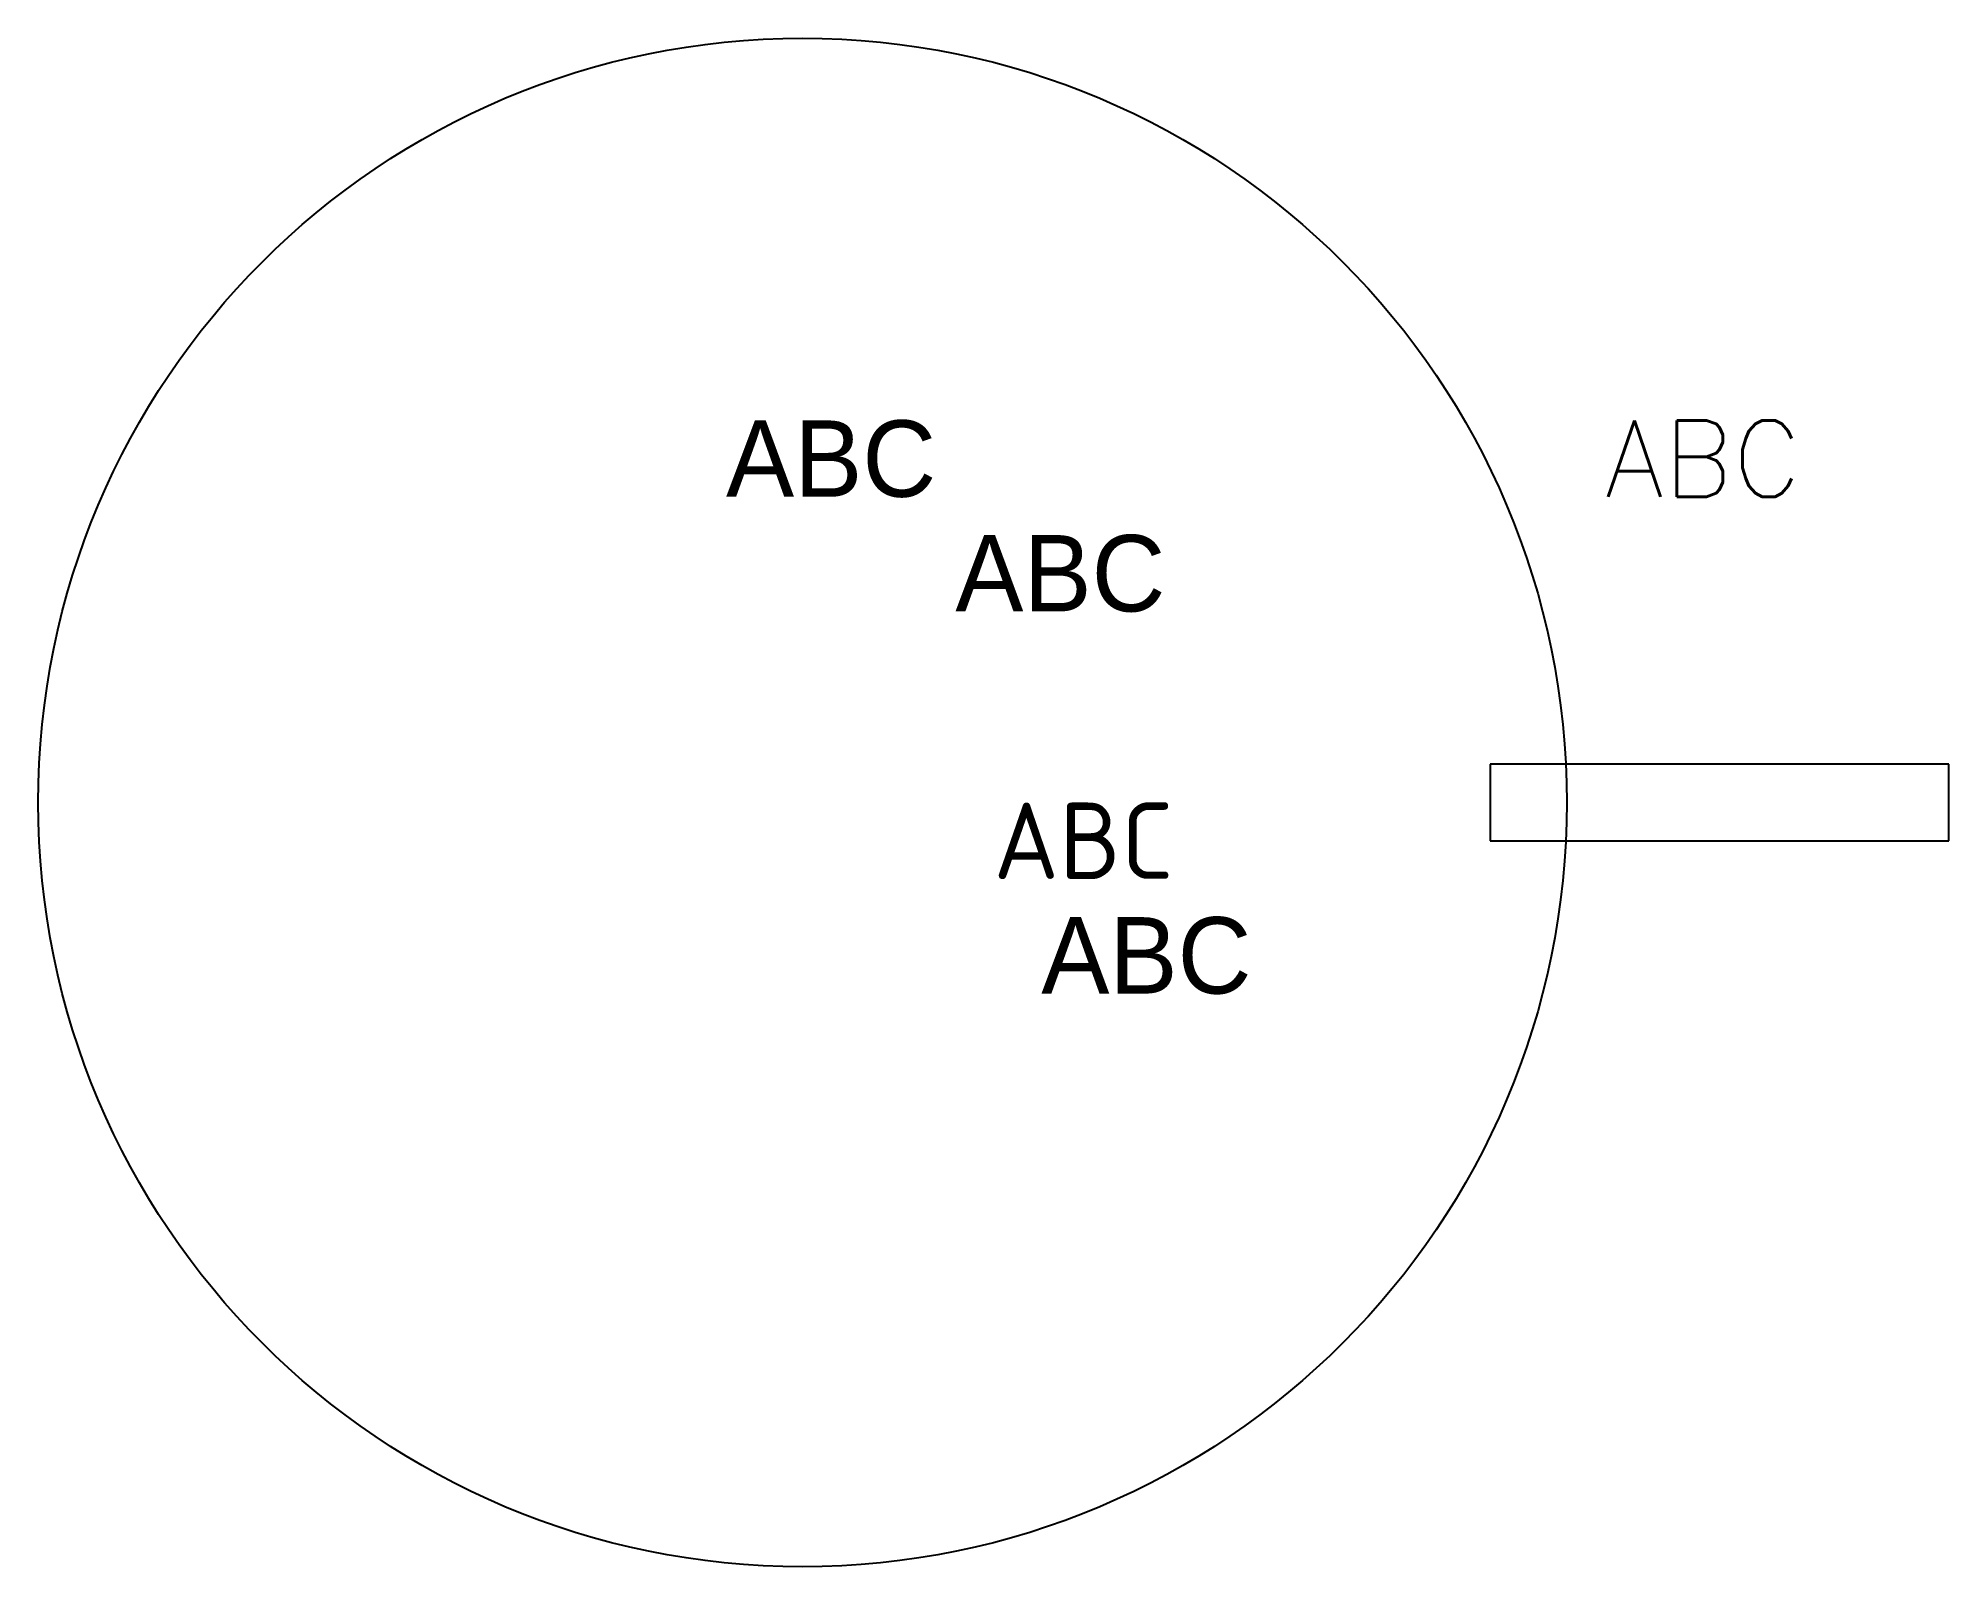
# Model space of a CAD drawing. Extents: x 100 to 600, y 0 to 400.
import ezdxf
from ezdxf.enums import TextEntityAlignment as Align

# ---------------------------------------------------------------- set-up
doc = ezdxf.new("R2010")
doc.units = 0
doc.layers.get('0').update_dxf_attribs({"linetype": 'CONTINUOUS'})
doc.styles.add('AMIRI-REGULAR', font='AMIRI-REGULAR')
doc.styles.add('ISO3098', font='ISO3098')
doc.styles.add('SIMPLEX', font='SIMPLEX')

msp = doc.modelspace()

# ---------------------------------------------------------------- linework, layer by layer
at = {"color": 9}
for p, q in [((600, 210), (480, 210)), ((480, 210), (480, 190)), ((600, 190), (600, 210)), ((480, 190), (600, 190))]:
    msp.add_line(p, q, dxfattribs=at)
msp.add_circle((300, 200), 200, dxfattribs=at)

# ---------------------------------------------------------------- texts
at = {"color": 4}
for style, p in [('AMIRI-REGULAR', (280, 280)), ('SIMPLEX', (510, 280)), ('AMIRI-REGULAR', (340, 250)), ('ISO3098', (350, 180))]:
    msp.add_text('ABC', height=20, dxfattribs=dict(at, style=style)).set_placement(p)
at = {"color": 4, "style": 'AMIRI-REGULAR'}
msp.add_text('ABC', height=20, dxfattribs=at).set_placement((390, 150), align=Align.CENTER)

doc.saveas('drawing.dxf')
